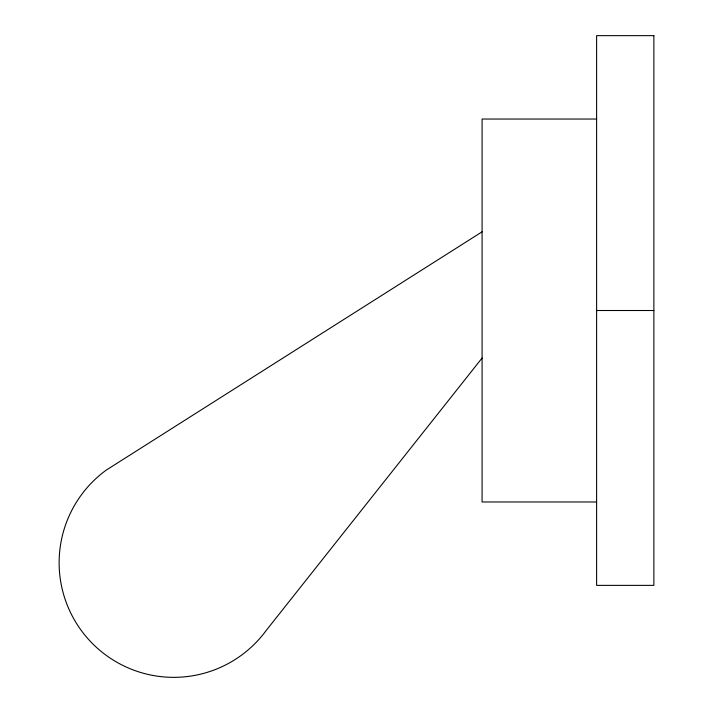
<?xml version="1.0" encoding="UTF-8"?>
<svg xmlns="http://www.w3.org/2000/svg" width="713" height="713" viewBox="0 0 713 713"><rect width="100%" height="100%" fill="white"/><g stroke="black" fill="none" stroke-linecap="round" stroke-linejoin="round"><path stroke-width="1.07" d="M482.086 358.033L266.154 630.524A114.615 114.615 0 0 1 92.547 643.634A114.615 114.615 0 0 1 106.299 470.072L482.086 231.814M596.612 119.035L482.086 119.035L482.086 501.979L596.612 501.979M596.612 310.511L653.874 310.511M653.874 35.65L596.612 35.65L596.612 585.373L653.874 585.373L653.874 35.65"/></g></svg>
